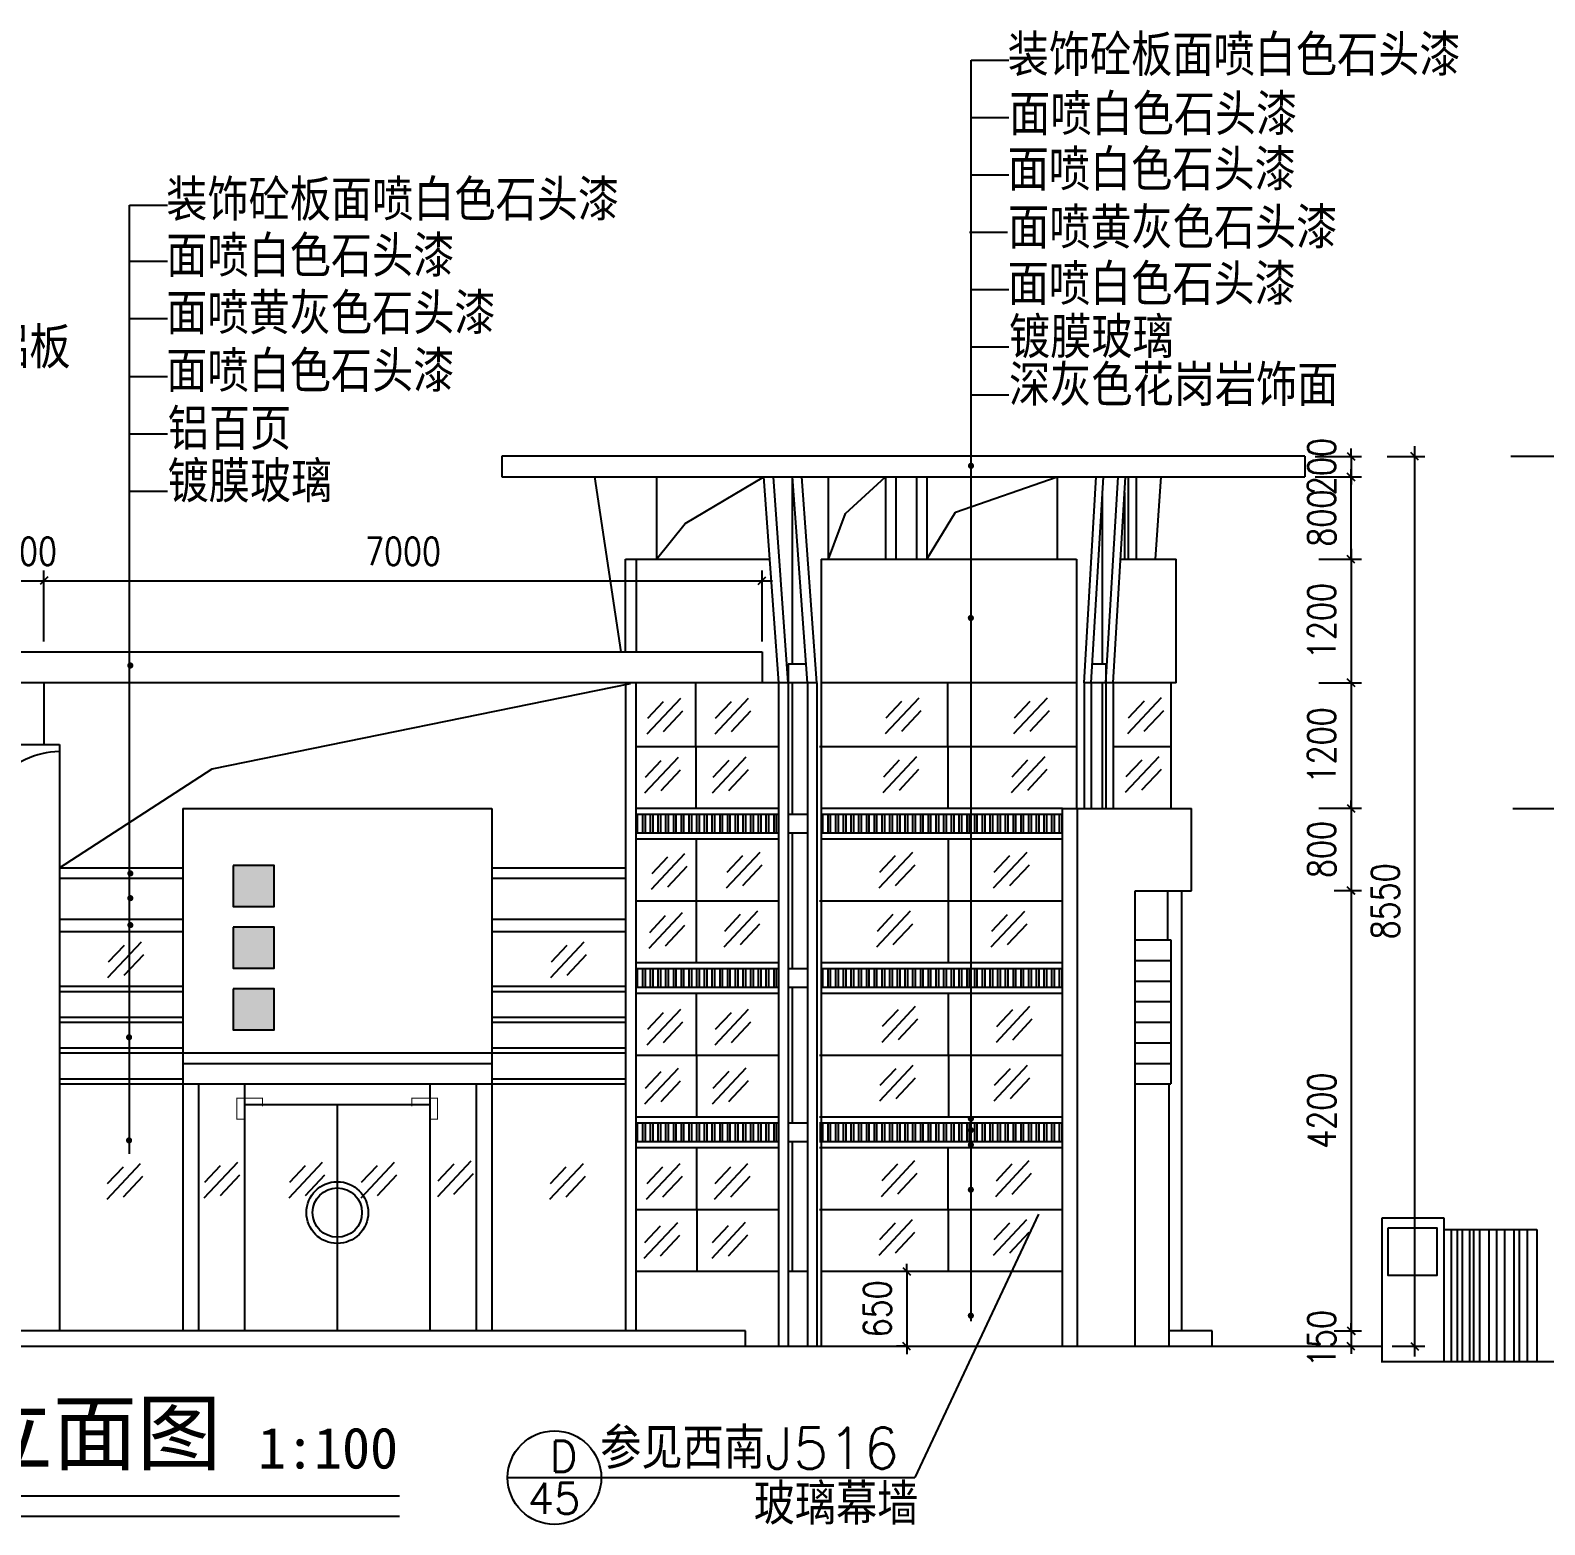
# Model space of a CAD drawing. Extents: x 249174 to 363784, y -3149 to 82603.
# Drawn here: x 328647 to 343361, y -66 to 14459 of the extents above; entities that cross this region are included whole.
import ezdxf

# ---------------------------------------------------------------- set-up
doc = ezdxf.new("R2010")
doc.units = 0
doc.header["$LTSCALE"] = 1000
doc.header["$MEASUREMENT"] = 0
doc.linetypes.add('DOTE', pattern=[2.42, 2, -0.2, 0.02, -0.2])
doc.layers.get('0').update_dxf_attribs({"linetype": 'CONTINUOUS'})
doc.layers.get('DEFPOINTS').update_dxf_attribs({"color": 6, "linetype": 'CONTINUOUS'})
for name, color, linetype in [('111', 4, 'CONTINUOUS'), ('3', 84, 'CONTINUOUS'), ('DIM', 3, 'CONTINUOUS'), ('DOTE', 4, 'DOTE'), ('LAYER2', 8, 'CONTINUOUS'), ('LAYER7', 8, 'CONTINUOUS'), ('W', 6, 'CONTINUOUS'), ('WALL', 255, 'CONTINUOUS'), ('字样', 2, 'CONTINUOUS')]:
    doc.layers.add(name, color=color, linetype=linetype)
doc.styles.add('DIM_FONT', font='SIMPLEX', dxfattribs={"width": 0.8})
doc.styles.add('HZ', font='txt', dxfattribs={"bigfont": 'hztxt'})
doc.styles.add('HZTXT', font='SIMSUN.TTF')
doc.dimstyles.new('DIMN', dxfattribs={"dimtxt": 300, "dimasz": 1, "dimexe": 250, "dimexo": 300, "dimgap": 150, "dimtad": 1, "dimdec": 0, "dimzin": 0, "dimtxsty": 'DIM_FONT', "dimblk": '_DIMX', "dimblk1": '_DIMX', "dimblk2": '_DIMX', "dimcen": 100, "dimdle": 250, "dimclrd": 3, "dimclre": 3, "dimclrt": 7, "dimazin": 3, "dimtfac": 1, "dimtdec": 0, "dimtix": 1, "dimtmove": 0, "dimatfit": 3, "dimtolj": 1, "dimtzin": 0})

# ---------------------------------------------------------------- blocks, each defined once
blk = doc.blocks.new('_OBLIQUE')
at = {"color": 0, "linetype": 'BYBLOCK'}
blk.add_line((-0.5, -0.5), (0.5, 0.5), dxfattribs=at)
blk = doc.blocks.new('*D39')
at = {"color": 3, "linetype": 'BYBLOCK'}
for p, q in [((287792, -89423), (288159, -89423)), ((288059, -89323), (288059, -98173)), ((287843, -98073), (288159, -98073))]:
    blk.add_line(p, q, dxfattribs=at)
at = {"layer": 'DEFPOINTS', "color": 0, "linetype": 'BYBLOCK'}
for p in [(287692, -89423), (287743, -98073), (288059, -98073)]:
    blk.add_point(p, dxfattribs=at)
at = {"color": 3, "linetype": 'BYBLOCK', "xscale": 75, "yscale": 75, "zscale": 75}
for p, rotation in [((288059, -89423), 90), ((288059, -98073), 270)]:
    blk.add_blockref('_OBLIQUE', p, dxfattribs=dict(at, rotation=rotation))
at = {"color": 7, "linetype": 'BYBLOCK', "insert": (287774, -93748), "char_height": 270, "attachment_point": 5, "rotation": 90, "style": 'DIM_FONT'}
blk.add_mtext('\\A1;8550', dxfattribs=at)
blk = doc.blocks.new('_DIMX')
blk.add_line((-150, 0), (150, 0))
at = {"const_width": 50}
blk.add_lwpolyline([(-70, -70), (70, 70)], dxfattribs=at)
blk = doc.blocks.new('*D20')
at = {"color": 3, "linetype": 'BYBLOCK'}
for p, q in [((246694, -95078), (246694, -95003)), ((246379, -95078), (246794, -95078)), ((246694, -95878), (246694, -95078)), ((246379, -95878), (246794, -95878)), ((246694, -95878), (246694, -95953))]:
    blk.add_line(p, q, dxfattribs=at)
at = {"layer": 'DEFPOINTS', "color": 0, "linetype": 'BYBLOCK'}
for p in [(246279, -95078), (246694, -95078), (246279, -95878)]:
    blk.add_point(p, dxfattribs=at)
at = {"color": 3, "linetype": 'BYBLOCK', "xscale": 75, "yscale": 75, "zscale": 75}
for p, rotation in [((246694, -95078), 270), ((246694, -95878), 90)]:
    blk.add_blockref('_OBLIQUE', p, dxfattribs=dict(at, rotation=rotation))
at = {"color": 7, "linetype": 'BYBLOCK', "insert": (246409, -95478), "char_height": 270, "attachment_point": 5, "rotation": 90, "style": 'DIM_FONT'}
blk.add_mtext('\\A1;800', dxfattribs=at)
blk = doc.blocks.new('*D31')
at = {"color": 3, "linetype": 'BYBLOCK'}
for p, q in [((233994, -96678), (233994, -95987)), ((240971, -96678), (240971, -95987)), ((233894, -96087), (241071, -96087))]:
    blk.add_line(p, q, dxfattribs=at)
at = {"layer": 'DEFPOINTS', "color": 0, "linetype": 'BYBLOCK'}
for p in [(240971, -96087), (233994, -96778), (240971, -96778)]:
    blk.add_point(p, dxfattribs=at)
at = {"color": 3, "linetype": 'BYBLOCK', "xscale": 75, "yscale": 75, "zscale": 75, "rotation": 180}
blk.add_blockref('_OBLIQUE', (233994, -96087), dxfattribs=at)
at = {"color": 3, "linetype": 'BYBLOCK', "xscale": 75, "yscale": 75, "zscale": 75}
blk.add_blockref('_OBLIQUE', (240971, -96087), dxfattribs=at)
at = {"color": 7, "linetype": 'BYBLOCK', "insert": (237482, -95802), "char_height": 270, "attachment_point": 5, "style": 'DIM_FONT'}
blk.add_mtext('\\A1;7000', dxfattribs=at)
blk = doc.blocks.new('*D30')
at = {"color": 3, "linetype": 'BYBLOCK'}
for p, q in [((233694, -96678), (233694, -95987)), ((233994, -96678), (233994, -95987)), ((233694, -96087), (233619, -96087)), ((233694, -96087), (233994, -96087)), ((233994, -96087), (234069, -96087))]:
    blk.add_line(p, q, dxfattribs=at)
at = {"layer": 'DEFPOINTS', "color": 0, "linetype": 'BYBLOCK'}
for p in [(233994, -96087), (233694, -96778), (233994, -96778)]:
    blk.add_point(p, dxfattribs=at)
at = {"color": 3, "linetype": 'BYBLOCK', "xscale": 75, "yscale": 75, "zscale": 75}
blk.add_blockref('_OBLIQUE', (233694, -96087), dxfattribs=at)
at = {"color": 3, "linetype": 'BYBLOCK', "xscale": 75, "yscale": 75, "zscale": 75, "rotation": 180}
blk.add_blockref('_OBLIQUE', (233994, -96087), dxfattribs=at)
at = {"color": 7, "linetype": 'BYBLOCK', "insert": (233844, -95802), "char_height": 270, "attachment_point": 5, "style": 'DIM_FONT'}
blk.add_mtext('\\A1;300', dxfattribs=at)
blk = doc.blocks.new('*D26')
at = {"color": 3, "linetype": 'BYBLOCK'}
for p, q in [((246694, -103377), (246694, -103302)), ((246694, -103377), (246694, -103527)), ((246694, -103527), (246694, -103602))]:
    blk.add_line(p, q, dxfattribs=at)
at = {"layer": 'DEFPOINTS', "color": 0, "linetype": 'BYBLOCK'}
for p in [(246694, -103377), (246694, -103527), (246694, -103527)]:
    blk.add_point(p, dxfattribs=at)
at = {"color": 3, "linetype": 'BYBLOCK', "xscale": 75, "yscale": 75, "zscale": 75}
for p, rotation in [((246694, -103377), 270), ((246694, -103527), 90)]:
    blk.add_blockref('_OBLIQUE', p, dxfattribs=dict(at, rotation=rotation))
at = {"color": 7, "linetype": 'BYBLOCK', "insert": (246409, -103452), "char_height": 270, "attachment_point": 5, "rotation": 90, "style": 'DIM_FONT'}
blk.add_mtext('\\A1;150', dxfattribs=at)
blk = doc.blocks.new('*D182')
at = {"color": 3, "linetype": 'BYBLOCK'}
for p, q in [((283137, -97345), (283025, -97345)), ((283125, -97345), (283125, -97270)), ((283125, -97345), (283125, -98073)), ((283137, -98073), (283025, -98073)), ((283125, -98073), (283125, -98148))]:
    blk.add_line(p, q, dxfattribs=at)
at = {"layer": 'DEFPOINTS', "color": 0, "linetype": 'BYBLOCK'}
for p in [(283237, -97345), (283125, -98073), (283237, -98073)]:
    blk.add_point(p, dxfattribs=at)
at = {"color": 3, "linetype": 'BYBLOCK', "xscale": 75, "yscale": 75, "zscale": 75}
for p, rotation in [((283125, -97345), 270), ((283125, -98073), 90)]:
    blk.add_blockref('_OBLIQUE', p, dxfattribs=dict(at, rotation=rotation))
at = {"color": 7, "linetype": 'BYBLOCK', "insert": (282840, -97709), "char_height": 270, "attachment_point": 5, "rotation": 90, "style": 'DIM_FONT'}
blk.add_mtext('\\A1;650', dxfattribs=at)
blk = doc.blocks.new('A$C1E0227EA')
at = {"layer": '3', "linetype": 'BYBLOCK'}
for radius in [300, 240]:
    blk.add_circle((300, 300), radius, dxfattribs=at)
blk = doc.blocks.new('*D24')
at = {"color": 3, "linetype": 'BYBLOCK'}
for p, q in [((287443, -93544), (287443, -98022)), ((287278, -93644), (287543, -93644)), ((287278, -97922), (287543, -97922))]:
    blk.add_line(p, q, dxfattribs=at)
at = {"layer": 'DEFPOINTS', "color": 0, "linetype": 'BYBLOCK'}
for p in [(287178, -93644), (287178, -97922), (287443, -97922)]:
    blk.add_point(p, dxfattribs=at)
at = {"color": 3, "linetype": 'BYBLOCK', "xscale": 75, "yscale": 75, "zscale": 75}
for p, rotation in [((287443, -93644), 90), ((287443, -97922), 270)]:
    blk.add_blockref('_OBLIQUE', p, dxfattribs=dict(at, rotation=rotation))
at = {"color": 7, "linetype": 'BYBLOCK', "insert": (287158, -95783), "char_height": 270, "attachment_point": 5, "rotation": 90, "style": 'DIM_FONT'}
blk.add_mtext('\\A1;4200', dxfattribs=at)
blk = doc.blocks.new('*D23')
at = {"color": 3, "linetype": 'BYBLOCK'}
for p, q in [((246694, -98299), (246694, -98224)), ((246529, -98299), (246794, -98299)), ((246694, -98299), (246694, -99099)), ((246529, -99099), (246794, -99099)), ((246694, -99099), (246694, -99174))]:
    blk.add_line(p, q, dxfattribs=at)
at = {"layer": 'DEFPOINTS', "color": 0, "linetype": 'BYBLOCK'}
for p in [(246429, -98299), (246429, -99099), (246694, -99099)]:
    blk.add_point(p, dxfattribs=at)
at = {"color": 3, "linetype": 'BYBLOCK', "xscale": 75, "yscale": 75, "zscale": 75}
for p, rotation in [((246694, -98299), 270), ((246694, -99099), 90)]:
    blk.add_blockref('_OBLIQUE', p, dxfattribs=dict(at, rotation=rotation))
at = {"color": 7, "linetype": 'BYBLOCK', "insert": (246409, -98699), "char_height": 270, "attachment_point": 5, "rotation": 90, "style": 'DIM_FONT'}
blk.add_mtext('\\A1;800', dxfattribs=at)
blk = doc.blocks.new('*D22')
at = {"color": 3, "linetype": 'BYBLOCK'}
for p, q in [((246679, -97078), (246794, -97078)), ((246694, -96978), (246694, -98399)), ((246379, -98299), (246794, -98299))]:
    blk.add_line(p, q, dxfattribs=at)
at = {"layer": 'DEFPOINTS', "color": 0, "linetype": 'BYBLOCK'}
for p in [(246579, -97078), (246279, -98299), (246694, -98299)]:
    blk.add_point(p, dxfattribs=at)
at = {"color": 3, "linetype": 'BYBLOCK', "xscale": 75, "yscale": 75, "zscale": 75}
for p, rotation in [((246694, -97078), 90), ((246694, -98299), 270)]:
    blk.add_blockref('_OBLIQUE', p, dxfattribs=dict(at, rotation=rotation))
at = {"color": 7, "linetype": 'BYBLOCK', "insert": (246409, -97688), "char_height": 270, "attachment_point": 5, "rotation": 90, "style": 'DIM_FONT'}
blk.add_mtext('\\A1;1200', dxfattribs=at)
blk = doc.blocks.new('*D21')
at = {"color": 3, "linetype": 'BYBLOCK'}
for p, q in [((246694, -95778), (246694, -97178)), ((246379, -95878), (246794, -95878)), ((246379, -97078), (246794, -97078))]:
    blk.add_line(p, q, dxfattribs=at)
at = {"layer": 'DEFPOINTS', "color": 0, "linetype": 'BYBLOCK'}
for p in [(246279, -95878), (246279, -97078), (246694, -97078)]:
    blk.add_point(p, dxfattribs=at)
at = {"color": 3, "linetype": 'BYBLOCK', "xscale": 75, "yscale": 75, "zscale": 75}
for p, rotation in [((246694, -95878), 90), ((246694, -97078), 270)]:
    blk.add_blockref('_OBLIQUE', p, dxfattribs=dict(at, rotation=rotation))
at = {"color": 7, "linetype": 'BYBLOCK', "insert": (246409, -96478), "char_height": 270, "attachment_point": 5, "rotation": 90, "style": 'DIM_FONT'}
blk.add_mtext('\\A1;1200', dxfattribs=at)
blk = doc.blocks.new('*D19')
at = {"color": 3, "linetype": 'BYBLOCK'}
for p, q in [((246344, -94878), (246794, -94878)), ((246694, -94878), (246694, -94803)), ((246694, -94878), (246694, -95078)), ((246344, -95078), (246794, -95078)), ((246694, -95078), (246694, -95153))]:
    blk.add_line(p, q, dxfattribs=at)
at = {"layer": 'DEFPOINTS', "color": 0, "linetype": 'BYBLOCK'}
for p in [(246244, -94878), (246244, -95078), (246694, -95078)]:
    blk.add_point(p, dxfattribs=at)
at = {"color": 3, "linetype": 'BYBLOCK', "xscale": 75, "yscale": 75, "zscale": 75}
for p, rotation in [((246694, -94878), 270), ((246694, -95078), 90)]:
    blk.add_blockref('_OBLIQUE', p, dxfattribs=dict(at, rotation=rotation))
at = {"color": 7, "linetype": 'BYBLOCK', "insert": (246409, -94978), "char_height": 270, "attachment_point": 5, "rotation": 90, "style": 'DIM_FONT'}
blk.add_mtext('\\A1;200', dxfattribs=at)

msp = doc.modelspace()

# ---------------------------------------------------------------- hatches: boundary and pattern name
at = {"layer": 'LAYER7', "linetype": 'BYBLOCK'}
for points in [[(331018.4, 6342.2), (330618.4, 6342.2), (330618.4, 5942.2), (331018.4, 5942.2)], [(331018.4, 5742.2), (330618.4, 5742.2), (330618.4, 5342.2), (331018.4, 5342.2)], [(331018.4, 5142.2), (330618.4, 5142.2), (330618.4, 4742.2), (331018.4, 4742.2)]]:
    msp.add_hatch(color=256, dxfattribs=at).paths.add_polyline_path(points)
at = {"layer": '字样', "linetype": 'BYBLOCK'}
for points in [[(337757.7, 10225.5, 1.0000004), (337817.6, 10225.5, 1.0000004)], [(337755.8, 8746.8, 1.0000004), (337815.6, 8746.8, 1.0000004)], [(329589.6, 8284.6, 1.0000004), (329649.5, 8284.6, 1.0000004)], [(329589.6, 6264.1, 1.0000004), (329649.5, 6264.1, 1.0000004)], [(329589.6, 6023.6, 1.0000004), (329649.5, 6023.6, 1.0000004)], [(329589.6, 5761.9, 1.0000004), (329649.5, 5761.9, 1.0000004)], [(329577.2, 4671.2, 1.0000004), (329637.1, 4671.2, 1.0000004)], [(337755.8, 3878.8, 1.0000004), (337815.6, 3878.8, 1.0000004)], [(329577.2, 3668.9, 1.0000004), (329637.1, 3668.9, 1.0000004)], [(337755.8, 3769.2, 1.0000004), (337815.6, 3769.2, 1.0000004)], [(337756, 3625.4, 1.0000004), (337815.8, 3625.4, 1.0000004)], [(337755.8, 3189.6, 1.0000004), (337815.6, 3189.6, 1.0000004)], [(337755.8, 1965.8, 1.0000004), (337815.6, 1965.8, 1.0000004)]]:
    msp.add_hatch(color=256, dxfattribs=at).paths.add_polyline_path(points)

# ---------------------------------------------------------------- linework, layer by layer
at = {"layer": '111', "linetype": 'BYBLOCK'}
msp.add_line((336012.2, 8297.8), (336012.2, 1667.8), dxfattribs=at)
at = {"layer": '3'}
for p, q in [((343032, 10317.8), (344702.2, 10317.8)), ((343050, 6895.3), (344720.2, 6895.3))]:
    msp.add_line(p, q, dxfattribs=at)
at = {"layer": '3', "linetype": 'BYBLOCK'}
for p, q in [((330730.1, 4217.8), (330730.1, 1817.8)), ((332530.1, 4217.8), (332530.1, 1817.8)), ((331630.1, 4017.8), (331630.1, 1817.8))]:
    msp.add_line(p, q, dxfattribs=at)
at = {"layer": 'DIM', "linetype": 'BYBLOCK'}
for points, const_width in [([(330904.8, 4001.3), (330904.8, 4080), (330655.2, 4080), (330655.2, 3876.6), (330730.1, 3876.6)], 10), ([(332355.4, 4001.3), (332355.4, 4080), (332604.9, 4080), (332604.9, 3876.6), (332530.1, 3876.6)], 10), ([(325222.1, 213.9), (332235.8, 213.9)], 20), ([(325222.1, 13.9), (332235.8, 13.9)], 20)]:
    msp.add_lwpolyline(points, dxfattribs=dict(at, const_width=const_width))
at = {"layer": 'DOTE', "linetype": 'BYBLOCK'}
for p, q in [((341030.1, 10317.8), (333230.1, 10317.8)), ((333230.1, 10317.8), (333230.1, 10117.8)), ((341030.1, 10317.8), (341030.1, 10117.8)), ((333230.1, 10117.8), (341030.1, 10117.8)), ((334386.9, 8417.8), (334131.9, 10117.8)), ((334731.9, 10117.8), (334731.9, 9317.8)), ((335919.6, 8117.8), (335774.8, 10117.8)), ((336012.2, 8117.8), (335867.3, 10117.8)), ((336050.1, 10117.8), (336050.1, 8297.8)), ((336197.2, 8117.8), (336052.3, 10117.8)), ((336289.6, 8117.8), (336144.7, 10117.8)), ((336403.6, 9317.8), (336403.6, 10117.8)), ((336956.5, 10117.8), (336956.5, 9317.8)), ((337056.5, 10117.8), (337056.5, 9317.8)), ((337256.5, 10117.8), (337256.5, 9317.8)), ((337356.5, 10117.8), (337356.5, 9317.8)), ((338625.3, 10117.8), (338625.3, 9317.8)), ((338885.2, 8117.8), (339002.4, 10117.8)), ((338956.3, 8117.8), (339073.5, 10117.8)), ((339098.5, 8117.8), (339215.7, 10117.8)), ((339169.6, 8117.8), (339286.8, 10117.8)), ((339315.5, 10117.8), (339315.5, 9317.8)), ((339390.5, 10117.8), (339390.5, 9317.8)), ((339630.8, 10117.8), (339576, 9317.8)), ((339062.2, 9925.8), (339062.2, 8296.9)), ((339278, 9967.6), (339278, 9317.8)), ((334430.1, 9317.8), (335832.7, 9317.8)), ((334430.1, 8417.8), (334430.1, 9317.8)), ((334537.8, 8417.8), (334537.8, 9317.8)), ((336330.6, 9317.8), (338810.8, 9317.8)), ((336330.6, 9317.8), (336330.6, 1667.8)), ((338810.8, 9317.8), (338810.8, 6895.3)), ((339239.9, 9317.8), (339780.1, 9317.8)), ((339780.1, 8117.8), (339780.1, 9317.8)), ((321429.3, 8417.8), (335756.9, 8417.8)), ((335756.9, 8417.8), (335756.9, 8117.8)), ((339098.5, 8296.9), (339098.5, 8116.9)), ((336197.2, 8117.8), (321429.3, 8117.8)), ((328780.1, 8117.8), (328780.1, 7517.8)), ((334431.9, 8117.8), (334431.9, 1817.8)), ((334530.1, 8117.8), (334530.1, 1817.8)), ((335919.6, 1667.8), (335919.6, 8117.8)), ((336012.2, 8118.7), (336289.5, 8118.7)), ((336050.1, 8118.7), (336050.1, 6835.3)), ((336197.2, 8118.7), (336197.2, 1667.8)), ((336289.7, 8117.8), (336289.7, 1667.8)), ((338810.8, 8117.8), (336330.6, 8117.8)), ((338885.2, 8117.8), (338885.2, 6895.3)), ((339780.1, 8117.8), (338885.2, 8117.8)), ((338956.3, 8117.8), (338956.3, 6895.3)), ((339062.2, 8117.8), (339062.2, 6897.6)), ((339098.5, 8117.8), (339098.5, 6895.3)), ((339169.6, 8117.8), (339169.6, 6895.3)), ((339730.1, 8117.8), (339730.1, 6895.3)), ((328330.1, 7517.8), (328930.1, 7517.8)), ((328930.1, 7517.8), (328930.1, 1817.8)), ((330130.1, 6895.3), (333130.1, 6895.3)), ((330130.1, 6895.3), (330130.1, 1817.8)), ((333130.1, 6895.3), (333130.1, 1817.8)), ((338677, 6895.3), (339930.1, 6895.3)), ((338677, 1667.8), (338677, 6895.3)), ((338820.9, 1667.8), (338820.9, 6895.3)), ((339930.1, 6095.3), (339930.1, 6895.3)), ((336050.1, 6655.3), (336050.1, 5335.3)), ((328930.1, 6317.8), (330130.1, 6317.8)), ((328930.1, 6217.8), (330130.1, 6217.8)), ((333130.1, 6317.8), (334431.9, 6317.8)), ((333130.1, 6217.8), (334431.9, 6217.8)), ((339383, 6095.3), (339930.1, 6095.3)), ((339383, 1667.8), (339383, 6095.3)), ((336050.1, 5155.3), (336050.1, 3835.3)), ((328930.1, 4217.8), (334431.9, 4217.8)), ((330280.1, 4217.8), (330280.1, 1817.8)), ((332980.1, 4217.8), (332980.1, 1817.8)), ((336050.1, 3655.3), (336050.1, 2395.3)), ((335919.6, 2395.3), (334530.1, 2395.3)), ((336197.2, 2395.3), (336012.2, 2395.3)), ((338677, 2395.3), (336330.6, 2395.3)), ((335597.1, 1817.8), (321419.3, 1817.8)), ((335597.1, 1667.8), (335597.1, 1817.8))]:
    msp.add_line(p, q, dxfattribs=at)
at = {"layer": 'LAYER2', "linetype": 'BYBLOCK'}
msp.add_arc((328944.7, 6630.6), 816.8, 91.02733, 138.80913, dxfattribs=at)
at = {"layer": 'LAYER7', "linetype": 'BYBLOCK'}
for p, q in [((335010, 9663.8), (335774.8, 10117.8)), ((336569.2, 9762), (336956.5, 10117.8)), ((337635.8, 9774.1), (338625.3, 10117.8)), ((336403.6, 9317.8), (336569.2, 9762)), ((337356.5, 9317.8), (337635.8, 9774.1)), ((334731.9, 9317.8), (335010, 9663.8)), ((330415.8, 7279.1), (334480.1, 8109.7)), ((335116.9, 6895.3), (335114.5, 8117.8)), ((337565.8, 6895.3), (337563.4, 8117.8)), ((334964, 7963.8), (334637.8, 7616)), ((335623, 7965), (335296.7, 7617.3)), ((337279.3, 7968.3), (336953.1, 7620.5)), ((338526.7, 7968.3), (338200.4, 7620.5)), ((339635.4, 7969.2), (339309.2, 7621.4)), ((334796.7, 7931.6), (334643.7, 7768.5)), ((334985.3, 7840.3), (334796.5, 7639)), ((335455.6, 7932.8), (335302.6, 7769.7)), ((335644.2, 7841.5), (335455.4, 7640.2)), ((337112, 7936.1), (336959, 7773)), ((337300.5, 7844.7), (337111.7, 7643.5)), ((338359.4, 7936.1), (338206.4, 7773)), ((338547.9, 7844.7), (338359.1, 7643.5)), ((339468.1, 7937), (339315.1, 7773.9)), ((339656.7, 7845.7), (339467.9, 7644.4)), ((335908.3, 7495.3), (334530.1, 7495.3)), ((334941.3, 7391.5), (334615, 7043.7)), ((334773.9, 7359.3), (334620.9, 7196.2)), ((335600.2, 7392.8), (335273.9, 7045)), ((335432.9, 7360.6), (335279.9, 7197.5)), ((338810.8, 7495.3), (336316, 7495.3)), ((337256.5, 7396), (336930.3, 7048.2)), ((337089.2, 7363.8), (336936.2, 7200.7)), ((338503.9, 7396), (338177.7, 7048.2)), ((338336.6, 7363.8), (338183.6, 7200.7)), ((339730.1, 7495.3), (339169.6, 7495.3)), ((339612.7, 7396.9), (339286.4, 7049.1)), ((339445.4, 7364.7), (339292.3, 7201.6)), ((328930.1, 6317.8), (330415.8, 7279.1)), ((334962.5, 7268), (334773.7, 7066.7)), ((335621.4, 7269.2), (335432.6, 7068)), ((337277.8, 7272.5), (337088.9, 7071.2)), ((338525.2, 7272.5), (338336.3, 7071.2)), ((339633.9, 7273.4), (339445.1, 7072.1)), ((335117.5, 6595.3), (335116.9, 5395.3)), ((337566.4, 6595.3), (337565.8, 5395.3)), ((335005.1, 6454.7), (334678.9, 6106.9)), ((334837.8, 6422.5), (334684.8, 6259.4)), ((335026.4, 6331.2), (334837.6, 6129.9)), ((335734.8, 6468), (335408.6, 6120.2)), ((335567.5, 6435.8), (335414.5, 6272.7)), ((335756, 6344.5), (335567.2, 6143.2)), ((337219.1, 6468), (336892.9, 6120.2)), ((337051.8, 6435.8), (336898.8, 6272.7)), ((337240.4, 6344.5), (337051.6, 6143.2)), ((338330.1, 6467.4), (338003.8, 6119.7)), ((338162.7, 6435.2), (338009.7, 6272.1)), ((338351.3, 6343.9), (338162.5, 6142.6)), ((335908.3, 5995.3), (334530.1, 5995.3)), ((335712, 5895.7), (335385.8, 5547.9)), ((338677, 5995.3), (336316, 5995.3)), ((337196.4, 5895.7), (336870.1, 5547.9)), ((338307.3, 5895.1), (337981, 5547.4)), ((334982.4, 5882.4), (334656.1, 5534.7)), ((334815, 5850.2), (334662, 5687.1)), ((335003.6, 5758.9), (334814.8, 5557.6)), ((335544.7, 5863.5), (335391.7, 5700.4)), ((335733.3, 5772.2), (335544.4, 5570.9)), ((337029, 5863.5), (336876, 5700.4)), ((337217.6, 5772.2), (337028.8, 5570.9)), ((338140, 5862.9), (337987, 5699.8)), ((338328.5, 5771.6), (338139.7, 5570.3)), ((329725.3, 5596.3), (329399, 5248.5)), ((334027.1, 5596.3), (333700.9, 5248.5)), ((329557.9, 5564.1), (329404.9, 5401)), ((329746.5, 5472.8), (329557.7, 5271.5)), ((333859.8, 5564.1), (333706.8, 5401)), ((334048.4, 5472.8), (333859.5, 5271.5)), ((335122.7, 3895.3), (335120.4, 5095.3)), ((337571.6, 3895.3), (337569.3, 5095.3)), ((334964, 4941.3), (334637.8, 4593.5)), ((334796.7, 4909.1), (334643.7, 4746)), ((335623, 4942.5), (335296.7, 4594.8)), ((335455.6, 4910.3), (335302.6, 4747.2)), ((337245.7, 4969.8), (336919.4, 4622)), ((337078.4, 4937.6), (336925.4, 4774.5)), ((338356.6, 4969.2), (338030.4, 4621.5)), ((338189.3, 4937), (338036.3, 4773.9)), ((334985.3, 4817.7), (334796.5, 4616.4)), ((335644.2, 4819), (335455.4, 4617.7)), ((337266.9, 4846.2), (337078.1, 4645)), ((338377.8, 4845.7), (338189, 4644.4)), ((335908.3, 4495.3), (334530.1, 4495.3)), ((338677, 4495.3), (336316, 4495.3)), ((334941.3, 4369), (334615, 4021.2)), ((334773.9, 4336.8), (334620.9, 4173.7)), ((335600.2, 4370.3), (335273.9, 4022.5)), ((335432.9, 4338), (335279.9, 4174.9)), ((337222.9, 4397.5), (336896.7, 4049.7)), ((337055.6, 4365.3), (336902.6, 4202.2)), ((337244.1, 4274), (337055.3, 4072.7)), ((338333.8, 4396.9), (338007.6, 4049.2)), ((338166.5, 4364.7), (338013.5, 4201.6)), ((338355.1, 4273.4), (338166.2, 4072.1)), ((334962.5, 4245.5), (334773.7, 4044.2)), ((335621.4, 4246.7), (335432.6, 4045.4)), ((335125.7, 2395.3), (335123.3, 3595.3)), ((337563.4, 3595.3), (337565.3, 2395.3)), ((329716, 3441.3), (329389.7, 3093.6)), ((329548.6, 3409.1), (329395.6, 3246)), ((330659.2, 3454.8), (330332.9, 3107)), ((330491.8, 3422.6), (330338.8, 3259.5)), ((331484.7, 3454.8), (331158.4, 3107)), ((331317.3, 3422.6), (331164.3, 3259.5)), ((332183.7, 3454.8), (331857.5, 3107)), ((332016.4, 3422.6), (331863.4, 3259.5)), ((332928.4, 3468.6), (332602.2, 3120.8)), ((332761.1, 3436.4), (332608.1, 3273.3)), ((334017.8, 3441.3), (333691.6, 3093.6)), ((333850.5, 3409.1), (333697.5, 3246)), ((334958.2, 3441.3), (334631.9, 3093.5)), ((334790.9, 3409.1), (334637.9, 3246)), ((335617.1, 3442.5), (335290.8, 3094.8)), ((335449.8, 3410.3), (335296.8, 3247.2)), ((337239.8, 3469.8), (336913.6, 3122)), ((337072.5, 3437.6), (336919.5, 3274.5)), ((338350.7, 3469.2), (338024.5, 3121.5)), ((338183.4, 3437), (338030.4, 3273.9)), ((329737.2, 3317.8), (329548.4, 3116.5)), ((330680.4, 3331.3), (330491.6, 3130)), ((331505.9, 3331.3), (331317.1, 3130)), ((332205, 3331.3), (332016.1, 3130)), ((332949.6, 3345), (332760.8, 3143.8)), ((334039.1, 3317.8), (333850.2, 3116.5)), ((334979.4, 3317.7), (334790.6, 3116.4)), ((335638.3, 3319), (335449.5, 3117.7)), ((337261, 3346.2), (337072.2, 3145)), ((338372, 3345.7), (338183.1, 3144.4)), ((335908.3, 2995.3), (334530.1, 2995.3)), ((338677, 2995.3), (336316, 2995.3)), ((334935.4, 2869), (334609.2, 2521.2)), ((334768.1, 2836.8), (334615.1, 2673.7)), ((335594.3, 2870.3), (335268.1, 2522.5)), ((335427, 2838), (335274, 2674.9)), ((337217, 2897.5), (336890.8, 2549.7)), ((337049.7, 2865.3), (336896.7, 2702.2)), ((338327.9, 2896.9), (338001.7, 2549.2)), ((338160.6, 2864.7), (338007.6, 2701.6)), ((334956.6, 2745.5), (334767.8, 2544.2)), ((335615.6, 2746.7), (335426.7, 2545.4)), ((337238.3, 2774), (337049.4, 2572.7)), ((338349.2, 2773.4), (338160.4, 2572.1))]:
    msp.add_line(p, q, dxfattribs=at)
for points in [[(330618.4, 6342.2), (330618.4, 5942.2), (331018.4, 5942.2), (331018.4, 6342.2)], [(330618.4, 5742.2), (330618.4, 5342.2), (331018.4, 5342.2), (331018.4, 5742.2)], [(330618.4, 5142.2), (330618.4, 4742.2), (331018.4, 4742.2), (331018.4, 5142.2)]]:
    msp.add_lwpolyline(points, close=True, dxfattribs=at)
at = {"layer": 'W', "linetype": 'BYBLOCK'}
for p, q in [((336184.1, 8297.8), (336012.2, 8297.8)), ((339098.5, 8296.9), (338966.8, 8296.9)), ((336197.2, 8117.8), (336012.2, 8117.8)), ((335919.6, 6895.3), (334530.1, 6895.3)), ((335919.6, 6835.3), (334530.1, 6835.3)), ((334548.5, 6655.3), (334548.5, 6835.3)), ((334598.5, 6655.3), (334598.5, 6835.3)), ((334623.5, 6655.3), (334623.5, 6835.3)), ((334673.5, 6655.3), (334673.5, 6835.3)), ((334698.5, 6655.3), (334698.5, 6835.3)), ((334748.5, 6655.3), (334748.5, 6835.3)), ((334773.5, 6655.3), (334773.5, 6835.3)), ((334823.5, 6655.3), (334823.5, 6835.3)), ((334848.5, 6655.3), (334848.5, 6835.3)), ((334898.5, 6655.3), (334898.5, 6835.3)), ((334923.5, 6655.3), (334923.5, 6835.3)), ((334973.5, 6655.3), (334973.5, 6835.3)), ((334998.5, 6655.3), (334998.5, 6835.3)), ((335048.5, 6655.3), (335048.5, 6835.3)), ((335073.5, 6655.3), (335073.5, 6835.3)), ((335123.5, 6655.3), (335123.5, 6835.3)), ((335148.5, 6655.3), (335148.5, 6835.3)), ((335198.5, 6655.3), (335198.5, 6835.3)), ((335223.5, 6655.3), (335223.5, 6835.3)), ((335273.5, 6655.3), (335273.5, 6835.3)), ((335298.5, 6655.3), (335298.5, 6835.3)), ((335348.5, 6655.3), (335348.5, 6835.3)), ((335373.5, 6655.3), (335373.5, 6835.3)), ((335423.5, 6655.3), (335423.5, 6835.3)), ((335448.5, 6655.3), (335448.5, 6835.3)), ((335498.5, 6655.3), (335498.5, 6835.3)), ((335523.5, 6655.3), (335523.5, 6835.3)), ((335573.5, 6655.3), (335573.5, 6835.3)), ((335598.5, 6655.3), (335598.5, 6835.3)), ((335648.5, 6655.3), (335648.5, 6835.3)), ((335673.5, 6655.3), (335673.5, 6835.3)), ((335723.5, 6655.3), (335723.5, 6835.3)), ((335748.5, 6655.3), (335748.5, 6835.3)), ((335798.5, 6655.3), (335798.5, 6835.3)), ((335823.5, 6655.3), (335823.5, 6835.3)), ((335873.5, 6655.3), (335873.5, 6835.3)), ((335898.5, 6655.3), (335898.5, 6835.3)), ((336197.2, 6835.3), (336012.2, 6835.3)), ((338677, 6895.3), (336330.6, 6895.3)), ((338677, 6835.3), (336330.6, 6835.3)), ((336348.5, 6655.3), (336348.5, 6835.3)), ((336398.5, 6655.3), (336398.5, 6835.3)), ((336423.5, 6655.3), (336423.5, 6835.3)), ((336473.5, 6655.3), (336473.5, 6835.3)), ((336498.5, 6655.3), (336498.5, 6835.3)), ((336548.5, 6655.3), (336548.5, 6835.3)), ((336573.5, 6655.3), (336573.5, 6835.3)), ((336623.5, 6655.3), (336623.5, 6835.3)), ((336648.5, 6655.3), (336648.5, 6835.3)), ((336698.5, 6655.3), (336698.5, 6835.3)), ((336723.5, 6655.3), (336723.5, 6835.3)), ((336773.5, 6655.3), (336773.5, 6835.3)), ((336798.5, 6655.3), (336798.5, 6835.3)), ((336848.5, 6655.3), (336848.5, 6835.3)), ((336873.5, 6655.3), (336873.5, 6835.3)), ((336923.5, 6655.3), (336923.5, 6835.3)), ((336948.5, 6655.3), (336948.5, 6835.3)), ((336998.5, 6655.3), (336998.5, 6835.3)), ((337023.5, 6655.3), (337023.5, 6835.3)), ((337073.5, 6655.3), (337073.5, 6835.3)), ((337098.5, 6655.3), (337098.5, 6835.3)), ((337148.5, 6655.3), (337148.5, 6835.3)), ((337173.5, 6655.3), (337173.5, 6835.3)), ((337223.5, 6655.3), (337223.5, 6835.3)), ((337248.5, 6655.3), (337248.5, 6835.3)), ((337298.5, 6655.3), (337298.5, 6835.3)), ((337323.5, 6655.3), (337323.5, 6835.3)), ((337373.5, 6655.3), (337373.5, 6835.3)), ((337398.5, 6655.3), (337398.5, 6835.3)), ((337448.5, 6655.3), (337448.5, 6835.3)), ((337473.5, 6655.3), (337473.5, 6835.3)), ((337523.5, 6655.3), (337523.5, 6835.3)), ((337548.5, 6655.3), (337548.5, 6835.3)), ((337598.5, 6655.3), (337598.5, 6835.3)), ((337623.5, 6655.3), (337623.5, 6835.3)), ((337673.5, 6655.3), (337673.5, 6835.3)), ((337698.5, 6655.3), (337698.5, 6835.3)), ((337748.5, 6655.3), (337748.5, 6835.3)), ((337773.5, 6655.3), (337773.5, 6835.3)), ((337823.5, 6655.3), (337823.5, 6835.3)), ((337848.5, 6655.3), (337848.5, 6835.3)), ((337898.5, 6655.3), (337898.5, 6835.3)), ((337923.5, 6655.3), (337923.5, 6835.3)), ((337973.5, 6655.3), (337973.5, 6835.3)), ((337998.5, 6655.3), (337998.5, 6835.3)), ((338048.5, 6655.3), (338048.5, 6835.3)), ((338073.5, 6655.3), (338073.5, 6835.3)), ((338123.5, 6655.3), (338123.5, 6835.3)), ((338148.5, 6655.3), (338148.5, 6835.3)), ((338198.5, 6655.3), (338198.5, 6835.3)), ((338223.5, 6655.3), (338223.5, 6835.3)), ((338273.5, 6655.3), (338273.5, 6835.3)), ((338298.5, 6655.3), (338298.5, 6835.3)), ((338348.5, 6655.3), (338348.5, 6835.3)), ((338373.5, 6655.3), (338373.5, 6835.3)), ((338423.5, 6655.3), (338423.5, 6835.3)), ((338448.5, 6655.3), (338448.5, 6835.3)), ((338498.5, 6655.3), (338498.5, 6835.3)), ((338523.5, 6655.3), (338523.5, 6835.3)), ((338573.5, 6655.3), (338573.5, 6835.3)), ((338598.5, 6655.3), (338598.5, 6835.3)), ((338648.5, 6655.3), (338648.5, 6835.3)), ((338673.5, 6655.3), (338673.5, 6835.3)), ((335919.6, 6655.3), (334530.1, 6655.3)), ((336197.2, 6655.3), (336012.2, 6655.3)), ((338677, 6655.3), (336330.6, 6655.3)), ((335919.6, 6595.3), (334530.1, 6595.3)), ((338677, 6595.3), (336330.6, 6595.3)), ((339700.1, 5617.8), (339700.1, 6095.3)), ((339836.8, 1817.8), (339836.8, 6095.3)), ((328930.1, 5817.8), (330130.1, 5817.8)), ((333130.1, 5817.8), (334431.9, 5817.8)), ((328930.1, 5697.8), (330130.1, 5697.8)), ((333130.1, 5697.8), (334431.9, 5697.8)), ((339383, 5617.8), (339730.1, 5617.8)), ((339730.1, 5617.8), (339730.1, 4217.8)), ((335908.3, 5395.3), (334530.1, 5395.3)), ((335908.3, 5335.3), (334530.1, 5335.3)), ((334548.5, 5155.3), (334548.5, 5335.3)), ((334598.5, 5155.3), (334598.5, 5335.3)), ((334623.5, 5155.3), (334623.5, 5335.3)), ((334673.5, 5155.3), (334673.5, 5335.3)), ((334698.5, 5155.3), (334698.5, 5335.3)), ((334748.5, 5155.3), (334748.5, 5335.3)), ((334773.5, 5155.3), (334773.5, 5335.3)), ((334823.5, 5155.3), (334823.5, 5335.3)), ((334848.5, 5155.3), (334848.5, 5335.3)), ((334898.5, 5155.3), (334898.5, 5335.3)), ((334923.5, 5155.3), (334923.5, 5335.3)), ((334973.5, 5155.3), (334973.5, 5335.3)), ((334998.5, 5155.3), (334998.5, 5335.3)), ((335048.5, 5155.3), (335048.5, 5335.3)), ((335073.5, 5155.3), (335073.5, 5335.3)), ((335123.5, 5155.3), (335123.5, 5335.3)), ((335148.5, 5155.3), (335148.5, 5335.3)), ((335198.5, 5155.3), (335198.5, 5335.3)), ((335223.5, 5155.3), (335223.5, 5335.3)), ((335273.5, 5155.3), (335273.5, 5335.3)), ((335298.5, 5155.3), (335298.5, 5335.3)), ((335348.5, 5155.3), (335348.5, 5335.3)), ((335373.5, 5155.3), (335373.5, 5335.3)), ((335423.5, 5155.3), (335423.5, 5335.3)), ((335448.5, 5155.3), (335448.5, 5335.3)), ((335498.5, 5155.3), (335498.5, 5335.3)), ((335523.5, 5155.3), (335523.5, 5335.3)), ((335573.5, 5155.3), (335573.5, 5335.3)), ((335598.5, 5155.3), (335598.5, 5335.3)), ((335648.5, 5155.3), (335648.5, 5335.3)), ((335673.5, 5155.3), (335673.5, 5335.3)), ((335723.5, 5155.3), (335723.5, 5335.3)), ((335748.5, 5155.3), (335748.5, 5335.3)), ((335798.5, 5155.3), (335798.5, 5335.3)), ((335823.5, 5155.3), (335823.5, 5335.3)), ((335873.5, 5155.3), (335873.5, 5335.3)), ((335898.5, 5155.3), (335898.5, 5335.3)), ((336197.2, 5335.3), (336012.2, 5335.3)), ((338677, 5395.3), (336330.6, 5395.3)), ((338677, 5335.3), (336330.6, 5335.3)), ((336348.5, 5155.3), (336348.5, 5335.3)), ((336398.5, 5155.3), (336398.5, 5335.3)), ((336423.5, 5155.3), (336423.5, 5335.3)), ((336473.5, 5155.3), (336473.5, 5335.3)), ((336498.5, 5155.3), (336498.5, 5335.3)), ((336548.5, 5155.3), (336548.5, 5335.3)), ((336573.5, 5155.3), (336573.5, 5335.3)), ((336623.5, 5155.3), (336623.5, 5335.3)), ((336648.5, 5155.3), (336648.5, 5335.3)), ((336698.5, 5155.3), (336698.5, 5335.3)), ((336723.5, 5155.3), (336723.5, 5335.3)), ((336773.5, 5155.3), (336773.5, 5335.3)), ((336798.5, 5155.3), (336798.5, 5335.3)), ((336848.5, 5155.3), (336848.5, 5335.3)), ((336873.5, 5155.3), (336873.5, 5335.3)), ((336923.5, 5155.3), (336923.5, 5335.3)), ((336948.5, 5155.3), (336948.5, 5335.3)), ((336998.5, 5155.3), (336998.5, 5335.3)), ((337023.5, 5155.3), (337023.5, 5335.3)), ((337073.5, 5155.3), (337073.5, 5335.3)), ((337098.5, 5155.3), (337098.5, 5335.3)), ((337148.5, 5155.3), (337148.5, 5335.3)), ((337173.5, 5155.3), (337173.5, 5335.3)), ((337223.5, 5155.3), (337223.5, 5335.3)), ((337248.5, 5155.3), (337248.5, 5335.3)), ((337298.5, 5155.3), (337298.5, 5335.3)), ((337323.5, 5155.3), (337323.5, 5335.3)), ((337373.5, 5155.3), (337373.5, 5335.3)), ((337398.5, 5155.3), (337398.5, 5335.3)), ((337448.5, 5155.3), (337448.5, 5335.3)), ((337473.5, 5155.3), (337473.5, 5335.3)), ((337523.5, 5155.3), (337523.5, 5335.3)), ((337548.5, 5155.3), (337548.5, 5335.3)), ((337598.5, 5155.3), (337598.5, 5335.3)), ((337623.5, 5155.3), (337623.5, 5335.3)), ((337673.5, 5155.3), (337673.5, 5335.3)), ((337698.5, 5155.3), (337698.5, 5335.3)), ((337748.5, 5155.3), (337748.5, 5335.3)), ((337773.5, 5155.3), (337773.5, 5335.3)), ((337823.5, 5155.3), (337823.5, 5335.3)), ((337848.5, 5155.3), (337848.5, 5335.3)), ((337898.5, 5155.3), (337898.5, 5335.3)), ((337923.5, 5155.3), (337923.5, 5335.3)), ((337973.5, 5155.3), (337973.5, 5335.3)), ((337998.5, 5155.3), (337998.5, 5335.3)), ((338048.5, 5155.3), (338048.5, 5335.3)), ((338073.5, 5155.3), (338073.5, 5335.3)), ((338123.5, 5155.3), (338123.5, 5335.3)), ((338148.5, 5155.3), (338148.5, 5335.3)), ((338198.5, 5155.3), (338198.5, 5335.3)), ((338223.5, 5155.3), (338223.5, 5335.3)), ((338273.5, 5155.3), (338273.5, 5335.3)), ((338298.5, 5155.3), (338298.5, 5335.3)), ((338348.5, 5155.3), (338348.5, 5335.3)), ((338373.5, 5155.3), (338373.5, 5335.3)), ((338423.5, 5155.3), (338423.5, 5335.3)), ((338448.5, 5155.3), (338448.5, 5335.3)), ((338498.5, 5155.3), (338498.5, 5335.3)), ((338523.5, 5155.3), (338523.5, 5335.3)), ((338573.5, 5155.3), (338573.5, 5335.3)), ((338598.5, 5155.3), (338598.5, 5335.3)), ((338648.5, 5155.3), (338648.5, 5335.3)), ((338673.5, 5155.3), (338673.5, 5335.3)), ((339383, 5417.8), (339730.1, 5417.8)), ((328930.1, 5167.8), (330130.1, 5167.8)), ((333130.1, 5167.8), (334431.9, 5167.8)), ((335908.3, 5155.3), (334530.1, 5155.3)), ((336197.2, 5155.3), (336012.2, 5155.3)), ((338677, 5155.3), (336330.6, 5155.3)), ((339383, 5217.8), (339730.1, 5217.8)), ((328930.1, 5117.8), (330130.1, 5117.8)), ((333130.1, 5117.8), (334431.9, 5117.8)), ((335908.3, 5095.3), (334530.1, 5095.3)), ((338677, 5095.3), (336330.6, 5095.3)), ((339383, 5017.8), (339730.1, 5017.8)), ((328930.1, 4867.8), (330130.1, 4867.8)), ((333130.1, 4867.8), (334431.9, 4867.8)), ((328930.1, 4817.8), (330130.1, 4817.8)), ((333130.1, 4817.8), (334431.9, 4817.8)), ((339383, 4817.8), (339730.1, 4817.8)), ((328930.1, 4567.8), (330130.1, 4567.8)), ((333130.1, 4567.8), (334431.9, 4567.8)), ((339383, 4617.8), (339730.1, 4617.8)), ((334431.9, 4517.8), (328930.1, 4517.8)), ((330130.1, 4417.8), (333130.1, 4417.8)), ((339383, 4417.8), (339730.1, 4417.8)), ((328930.1, 4267.8), (330130.1, 4267.8)), ((333130.1, 4267.8), (334431.9, 4267.8)), ((339383, 4217.8), (339730.1, 4217.8)), ((339710.1, 4217.8), (339710.1, 1667.8)), ((330730.1, 4017.8), (332530.1, 4017.8)), ((335908.3, 3895.3), (334530.1, 3895.3)), ((335908.3, 3835.3), (334530.1, 3835.3)), ((334548.5, 3655.3), (334548.5, 3835.3)), ((334598.5, 3655.3), (334598.5, 3835.3)), ((334623.5, 3655.3), (334623.5, 3835.3)), ((334673.5, 3655.3), (334673.5, 3835.3)), ((334698.5, 3655.3), (334698.5, 3835.3)), ((334748.5, 3655.3), (334748.5, 3835.3)), ((334773.5, 3655.3), (334773.5, 3835.3)), ((334823.5, 3655.3), (334823.5, 3835.3)), ((334848.5, 3655.3), (334848.5, 3835.3)), ((334898.5, 3655.3), (334898.5, 3835.3)), ((334923.5, 3655.3), (334923.5, 3835.3)), ((334973.5, 3655.3), (334973.5, 3835.3)), ((334998.5, 3655.3), (334998.5, 3835.3)), ((335048.5, 3655.3), (335048.5, 3835.3)), ((335073.5, 3655.3), (335073.5, 3835.3)), ((335123.5, 3655.3), (335123.5, 3835.3)), ((335148.5, 3655.3), (335148.5, 3835.3)), ((335198.5, 3655.3), (335198.5, 3835.3)), ((335223.5, 3655.3), (335223.5, 3835.3)), ((335273.5, 3655.3), (335273.5, 3835.3)), ((335298.5, 3655.3), (335298.5, 3835.3)), ((335348.5, 3655.3), (335348.5, 3835.3)), ((335373.5, 3655.3), (335373.5, 3835.3)), ((335423.5, 3655.3), (335423.5, 3835.3)), ((335448.5, 3655.3), (335448.5, 3835.3)), ((335498.5, 3655.3), (335498.5, 3835.3)), ((335523.5, 3655.3), (335523.5, 3835.3)), ((335573.5, 3655.3), (335573.5, 3835.3)), ((335598.5, 3655.3), (335598.5, 3835.3)), ((335648.5, 3655.3), (335648.5, 3835.3)), ((335673.5, 3655.3), (335673.5, 3835.3)), ((335723.5, 3655.3), (335723.5, 3835.3)), ((335748.5, 3655.3), (335748.5, 3835.3)), ((335798.5, 3655.3), (335798.5, 3835.3)), ((335823.5, 3655.3), (335823.5, 3835.3)), ((335873.5, 3655.3), (335873.5, 3835.3)), ((335898.5, 3655.3), (335898.5, 3835.3)), ((336197.2, 3835.3), (336012.6, 3835.3)), ((338677, 3895.3), (336316, 3895.3)), ((338677, 3835.3), (336316, 3835.3)), ((336323.5, 3655.3), (336323.5, 3835.3)), ((336348.5, 3655.3), (336348.5, 3835.3)), ((336398.5, 3655.3), (336398.5, 3835.3)), ((336423.5, 3655.3), (336423.5, 3835.3)), ((336473.5, 3655.3), (336473.5, 3835.3)), ((336498.5, 3655.3), (336498.5, 3835.3)), ((336548.5, 3655.3), (336548.5, 3835.3)), ((336573.5, 3655.3), (336573.5, 3835.3)), ((336623.5, 3655.3), (336623.5, 3835.3)), ((336648.5, 3655.3), (336648.5, 3835.3)), ((336698.5, 3655.3), (336698.5, 3835.3)), ((336723.5, 3655.3), (336723.5, 3835.3)), ((336773.5, 3655.3), (336773.5, 3835.3)), ((336798.5, 3655.3), (336798.5, 3835.3)), ((336848.5, 3655.3), (336848.5, 3835.3)), ((336873.5, 3655.3), (336873.5, 3835.3)), ((336923.5, 3655.3), (336923.5, 3835.3)), ((336948.5, 3655.3), (336948.5, 3835.3)), ((336998.5, 3655.3), (336998.5, 3835.3)), ((337023.5, 3655.3), (337023.5, 3835.3)), ((337073.5, 3655.3), (337073.5, 3835.3)), ((337098.5, 3655.3), (337098.5, 3835.3)), ((337148.5, 3655.3), (337148.5, 3835.3)), ((337173.5, 3655.3), (337173.5, 3835.3)), ((337223.5, 3655.3), (337223.5, 3835.3)), ((337248.5, 3655.3), (337248.5, 3835.3)), ((337298.5, 3655.3), (337298.5, 3835.3)), ((337323.5, 3655.3), (337323.5, 3835.3)), ((337373.5, 3655.3), (337373.5, 3835.3)), ((337398.5, 3655.3), (337398.5, 3835.3)), ((337448.5, 3655.3), (337448.5, 3835.3)), ((337473.5, 3655.3), (337473.5, 3835.3)), ((337523.5, 3655.3), (337523.5, 3835.3)), ((337548.5, 3655.3), (337548.5, 3835.3)), ((337598.5, 3655.3), (337598.5, 3835.3)), ((337623.5, 3655.3), (337623.5, 3835.3)), ((337673.5, 3655.3), (337673.5, 3835.3)), ((337698.5, 3655.3), (337698.5, 3835.3)), ((337748.5, 3655.3), (337748.5, 3835.3)), ((337773.5, 3655.3), (337773.5, 3835.3)), ((337823.5, 3655.3), (337823.5, 3835.3)), ((337848.5, 3655.3), (337848.5, 3835.3)), ((337898.5, 3655.3), (337898.5, 3835.3)), ((337923.5, 3655.3), (337923.5, 3835.3)), ((337973.5, 3655.3), (337973.5, 3835.3)), ((337998.5, 3655.3), (337998.5, 3835.3)), ((338048.5, 3655.3), (338048.5, 3835.3)), ((338073.5, 3655.3), (338073.5, 3835.3)), ((338123.5, 3655.3), (338123.5, 3835.3)), ((338148.5, 3655.3), (338148.5, 3835.3)), ((338198.5, 3655.3), (338198.5, 3835.3)), ((338223.5, 3655.3), (338223.5, 3835.3)), ((338273.5, 3655.3), (338273.5, 3835.3)), ((338298.5, 3655.3), (338298.5, 3835.3)), ((338348.5, 3655.3), (338348.5, 3835.3)), ((338373.5, 3655.3), (338373.5, 3835.3)), ((338423.5, 3655.3), (338423.5, 3835.3)), ((338448.5, 3655.3), (338448.5, 3835.3)), ((338498.5, 3655.3), (338498.5, 3835.3)), ((338523.5, 3655.3), (338523.5, 3835.3)), ((338573.5, 3655.3), (338573.5, 3835.3)), ((338598.5, 3655.3), (338598.5, 3835.3)), ((338648.5, 3655.3), (338648.5, 3835.3)), ((338673.5, 3655.3), (338673.5, 3835.3)), ((335908.3, 3655.3), (334530.1, 3655.3)), ((335908.3, 3595.3), (334530.1, 3595.3)), ((336197.2, 3655.3), (336012.6, 3655.3)), ((338677, 3655.3), (336316, 3655.3)), ((338677, 3595.3), (336316, 3595.3)), ((341780.8, 1517.8), (341780.8, 2917.8)), ((341780.8, 2917.8), (342380.8, 2917.8)), ((342380.8, 2917.8), (342380.8, 1517.8)), ((342380.8, 2801.9), (343285.6, 2801.9)), ((342451.7, 2801.9), (342451.7, 1517.8)), ((342509.4, 2801.9), (342509.4, 1517.8)), ((342560.8, 2801.9), (342560.8, 1517.8)), ((342631.3, 2801.9), (342631.3, 1517.8)), ((342669.8, 2801.9), (342669.8, 1517.8)), ((342727.5, 2801.9), (342727.5, 1517.8)), ((342817.3, 2801.9), (342817.3, 1517.8)), ((342894.3, 2801.9), (342894.3, 1517.8)), ((342971.3, 2801.9), (342971.3, 1517.8)), ((343061.1, 2801.9), (343061.1, 1517.8)), ((343112.4, 2801.9), (343112.4, 1517.8)), ((343189.4, 2801.9), (343189.4, 1517.8)), ((343285.6, 2801.9), (343285.6, 1517.8)), ((340130.1, 1817.8), (339710.1, 1817.8)), ((340130.1, 1667.8), (340130.1, 1817.8))]:
    msp.add_line(p, q, dxfattribs=at)
msp.add_lwpolyline([(341840.2, 2819.4), (342314.7, 2819.4), (342314.7, 2356.8), (341840.2, 2356.8)], close=True, dxfattribs=at)
at = {"layer": 'WALL', "linetype": 'BYBLOCK', "const_width": 20}
msp.add_lwpolyline([(346314.5, 1517.8), (341780.8, 1517.8), (341780.8, 1667.8), (315101.8, 1667.8)], dxfattribs=at)
at = {"layer": '字样', "linetype": 'BYBLOCK'}
for p, q in [((337787.4, 1912.9), (337787.4, 14166.8)), ((337787.4, 14166.8), (338154.5, 14166.8)), ((337787.4, 13609.6), (338154.5, 13609.6)), ((337787.4, 13052.9), (338154.5, 13052.9)), ((329612.1, 3539.4), (329612.1, 12759.7)), ((329612.1, 12759.7), (329979.2, 12759.7)), ((337774.2, 12496.1), (338141.4, 12496.1)), ((329612.1, 12213.4), (329979.2, 12213.4)), ((337787.4, 11939), (338154.5, 11939)), ((329612.1, 11656.4), (329979.2, 11656.4)), ((337787.4, 11382.1), (338154.5, 11382.1)), ((329612.1, 11094.2), (329979.2, 11094.2)), ((337787.4, 10917), (338154.5, 10917)), ((329612.1, 10537.2), (329979.2, 10537.2)), ((329612.1, 9980.3), (329979.2, 9980.3)), ((338441.5, 2950.5), (337240.4, 391.4)), ((333285.3, 391.4), (337240.4, 391.4))]:
    msp.add_line(p, q, dxfattribs=at)
msp.add_circle((333740.1, 391.4), 454.7, dxfattribs=at)

# ---------------------------------------------------------------- block references
at = {"layer": '3', "linetype": 'BYBLOCK'}
msp.add_blockref('A$C1E0227EA', (331330.1, 2667.8), dxfattribs=at)

# ---------------------------------------------------------------- texts
at = {"layer": 'DIM', "linetype": 'BYBLOCK', "style": 'HZTXT'}
for s, height, p in [('1 - 5 立面图', 600, (325598.9, 527.7)), ('1:100', 400, (330860.1, 479.8))]:
    msp.add_text(s, height=height, dxfattribs=at).set_placement(p)
at = {"layer": '字样', "linetype": 'BYBLOCK', "style": 'HZ'}
for s, height, p in [('装饰砼板面喷白色石头漆', 400, (338143.6, 14015.1)), ('面喷白色石头漆', 400, (338158.1, 13439)), ('面喷白色石头漆', 400, (338143.6, 12901.3)), ('装饰砼板面喷白色石头漆', 400, (329968.3, 12608)), ('面喷黄灰色石头漆', 400, (338147, 12336.5)), ('面喷白色石头漆', 400, (329968.3, 12061.7)), ('面喷白色石头漆', 400, (338143.6, 11787.4)), ('面喷黄灰色石头漆', 400, (329968.3, 11504.8)), ('镀膜玻璃', 400, (338156.5, 11271.7)), ('%%C300柱体外包%%c600外墙铝板', 400, (323095.1, 11172.5)), ('面喷白色石头漆', 400, (329968.3, 10942.6)), ('深灰色花岗岩饰面', 400, (338156.5, 10806.6)), ('铝百页', 400, (329982.8, 10380.5)), ('镀膜玻璃', 400, (329981.2, 9869.9)), ('参见西南J516', 400, (334184.5, 477)), ('D', 300, (333694.7, 448.2)), ('45', 300, (333478.5, 39.4)), ('玻璃幕墙', 400, (335675.7, -66.4))]:
    msp.add_text(s, height=height, dxfattribs=at).set_placement(p)

# ---------------------------------------------------------------- dimensions: what is measured, and where the dimension line sits
at = {"layer": 'DIM', "linetype": 'BYBLOCK'}
for base, p1, p2, picture, middle in [((341480, 10117.8), (341030.1, 10317.8), (341030.1, 10117.8), '*D19', (341195, 10217.8)), ((341480, 10117.8), (341065.5, 9317.8), (341065.5, 10117.8), '*D20', (341195, 9717.8)), ((341480, 8117.8), (341065.5, 9317.8), (341065.5, 8117.8), '*D21', (341195, 8717.8)), ((341480, 6096.3), (341215.5, 6896.3), (341215.5, 6096.3), '*D23', (341195, 6496.3)), ((341480.4, 1668.8), (341480.4, 1818.8), (341480.4, 1668.8), '*D26', (341195.4, 1743.8))]:
    dim = msp.add_linear_dim(base=base, p1=p1, p2=p2, angle=90, dimstyle='DIMN', override={"dimtxt": 270, "dimasz": 75, "dimexe": 100, "dimexo": 100, "dimblk1": 'OBLIQUE', "dimblk2": 'OBLIQUE', "dimsah": 1, "dimdle": 100}, dxfattribs=at)
    dim.commit()
    dim.dimension.update_dxf_attribs({"geometry": picture, "text_midpoint": middle, "insert": (94786.1, 105195.5)})
for base, p1, p2, text, picture, middle, set_off in [((342096.8, 1667.8), (341730, 10317.8), (341780.8, 1667.8), '8550', '*D39', (341811.8, 5992.8), (54037.8, 99740.6)), ((341480, 6896.3), (341365.5, 8117.8), (341065.5, 6896.3), '1200', '*D22', (341195, 7507.1), (94786.1, 105195.5)), ((341480.4, 1818.8), (341215.5, 6096.3), (341215.5, 1818.8), '4200', '*D24', (341195.4, 3957.6), (54037.8, 99740.6)), ((337163.1, 1667.8), (337274.7, 2395.3), (337274.7, 1667.8), '650', '*D182', (336878.1, 2031.6), (54037.8, 99740.6))]:
    dim = msp.add_linear_dim(base=base, p1=p1, p2=p2, angle=90, text=text, dimstyle='DIMN', override={"dimtxt": 270, "dimasz": 75, "dimexe": 100, "dimexo": 100, "dimblk1": 'OBLIQUE', "dimblk2": 'OBLIQUE', "dimsah": 1, "dimdle": 100}, dxfattribs=at)
    dim.commit()
    dim.dimension.update_dxf_attribs({"geometry": picture, "text_midpoint": middle, "insert": set_off})
dim = msp.add_linear_dim(base=(328780.1, 9108.1), p1=(328480.1, 8417.8), p2=(328780.1, 8417.8), dimstyle='DIMN', override={"dimtxt": 270, "dimasz": 75, "dimexe": 100, "dimexo": 100, "dimblk1": 'OBLIQUE', "dimblk2": 'OBLIQUE', "dimsah": 1, "dimdle": 100}, dxfattribs=at)
dim.commit()
dim.dimension.update_dxf_attribs({"geometry": '*D30', "text_midpoint": (328630.1, 9393.1), "insert": (94786.1, 105195.5)})
dim = msp.add_linear_dim(base=(335756.9, 9108.1), p1=(328780.1, 8417.8), p2=(335756.9, 8417.8), text='7000', dimstyle='DIMN', override={"dimtxt": 270, "dimasz": 75, "dimexe": 100, "dimexo": 100, "dimblk1": 'OBLIQUE', "dimblk2": 'OBLIQUE', "dimsah": 1, "dimdle": 100}, dxfattribs=at)
dim.commit()
dim.dimension.update_dxf_attribs({"geometry": '*D31', "text_midpoint": (332268.5, 9393.1), "insert": (94786.1, 105195.5)})

doc.saveas('drawing.dxf')
